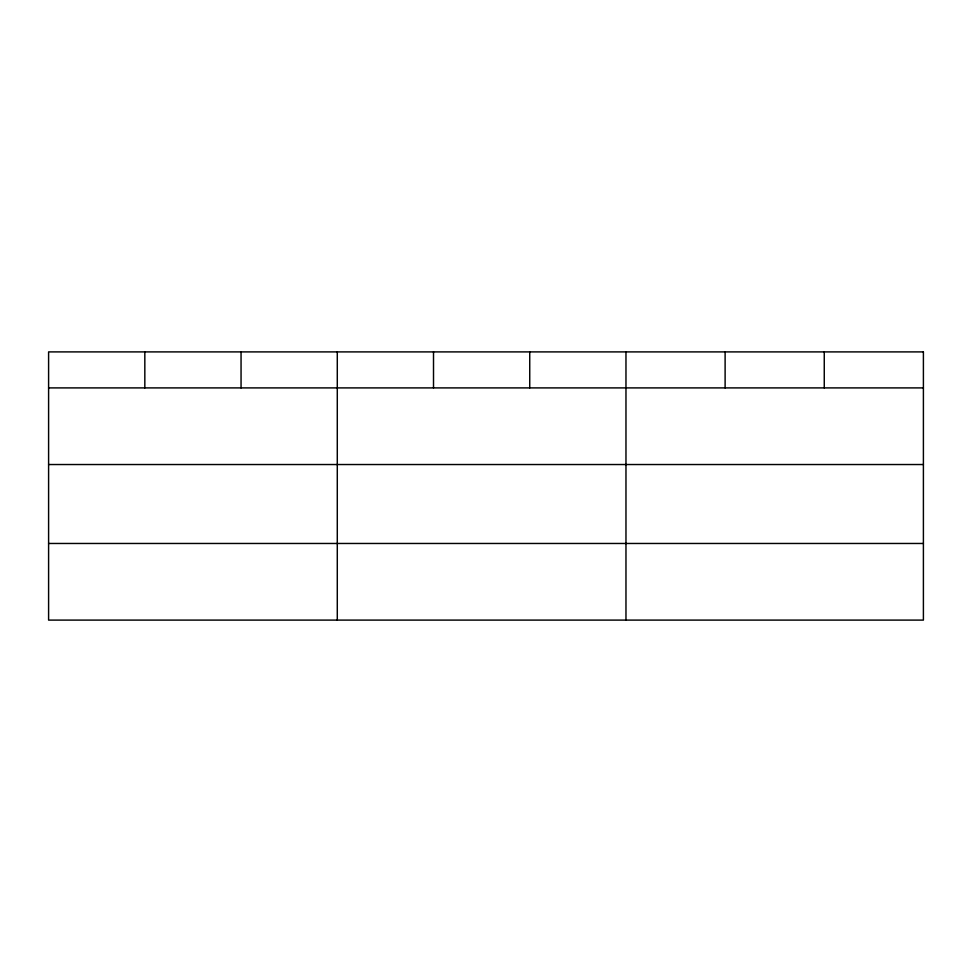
<?xml version="1.0" encoding="UTF-8"?>
<svg xmlns="http://www.w3.org/2000/svg" width="972" height="972" viewBox="0 0 972 972"><rect width="100%" height="100%" fill="white"/><g stroke="black" fill="none" stroke-linecap="round" stroke-linejoin="round"><path stroke-width="1.46" d="M48.6 387.901L923.4 387.901M48.6 464.531L923.4 464.531M48.6 543.47L923.4 543.47M824.256 351.9L824.256 387.901M725.112 351.9L725.112 387.901M625.968 351.9L625.968 620.1M529.74 351.9L529.74 387.901M433.512 351.9L433.512 387.901M337.284 351.9L337.284 620.1M241.056 351.9L241.056 387.901M144.828 351.9L144.828 387.901M923.4 351.9L48.6 351.9L48.6 620.1L923.4 620.1L923.4 351.9"/></g></svg>
